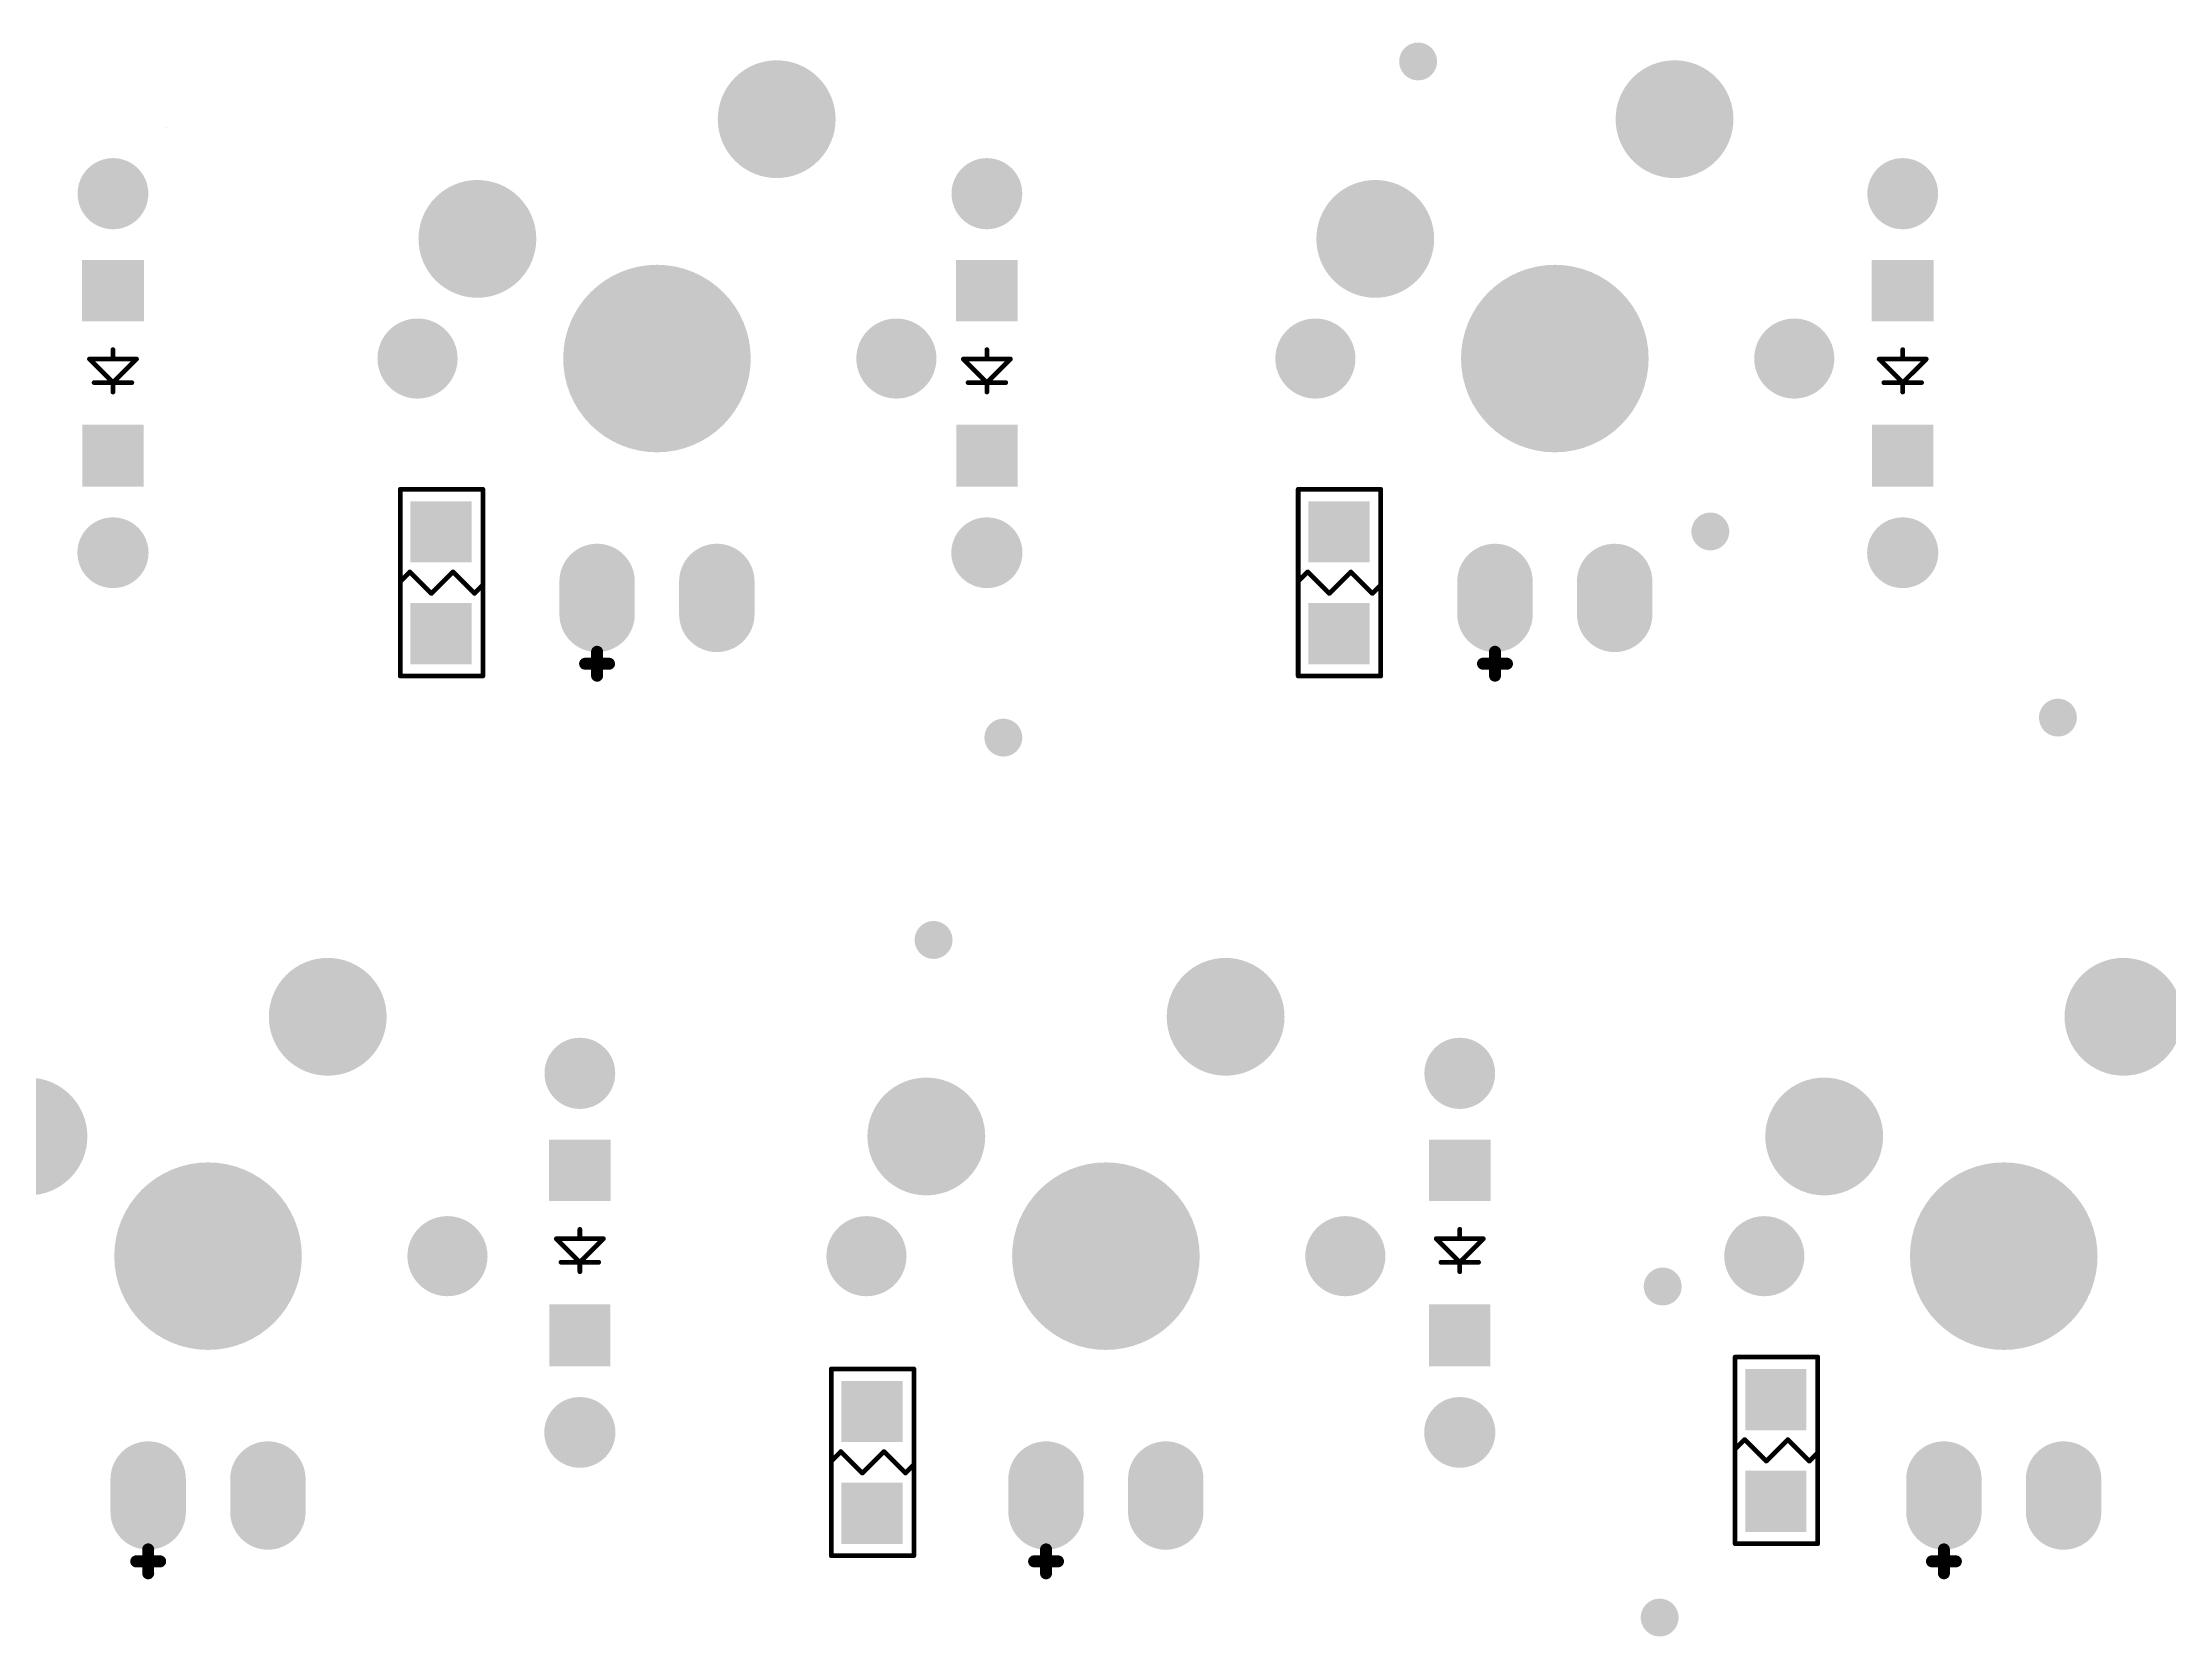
# Model space of a CAD drawing. Extents: x 407 to 769, y 688 to 804.
# Drawn here: x 556.11 to 601.24, y 747.56 to 781.39 of the extents above; entities that cross this region are included whole.
import ezdxf

# ---------------------------------------------------------------- set-up
doc = ezdxf.new("R2010")
doc.units = 0
doc.layers.get('0').update_dxf_attribs({"linetype": 'CONTINUOUS'})
for name, color, linetype in [('BOTTOMOVERLAY', 54, 'CONTINUOUS'), ('BOTTOMPASTE', 16, 'CONTINUOUS'), ('BOTTOMSOLDER', 6, 'CONTINUOUS'), ('MULTILAYER', 9, 'CONTINUOUS'), ('TOPSOLDER', 216, 'CONTINUOUS')]:
    doc.layers.add(name, color=color, linetype=linetype)

# ---------------------------------------------------------------- blocks, each defined once
blk = doc.blocks.new('IN4148G_B_75')
at = {"layer": 'BOTTOMOVERLAY', "const_width": 0.1}
for points in [[(0, 0.2), (-0.5, -0.3)], [(0.4, 0.2), (-0.4, 0.2)], [(0, 0.4), (0, 0.2)], [(0.5, -0.3), (0, 0.2)], [(0.5, -0.3), (-0.5, -0.3)], [(0, -0.3), (0, -0.5)]]:
    blk.add_lwpolyline(points, dxfattribs=at)
at = {"layer": 'BOTTOMOVERLAY', "const_width": 0.05}
for points in [[(-0.425, 0.2, 1), (-0.375, 0.2, 1)], [(-0.025, 0.4, 1), (0.025, 0.4, 1)], [(-0.025, 0.2, 1), (0.025, 0.2, 1)], [(-0.025, 0.2, 1), (0.025, 0.2, 1)], [(-0.025, 0.2, 1), (0.025, 0.2, 1)], [(0.375, 0.2, 1), (0.425, 0.2, 1)], [(-0.525, -0.3, 1), (-0.475, -0.3, 1)], [(-0.525, -0.3, 1), (-0.475, -0.3, 1)], [(-0.025, -0.3, 1), (0.025, -0.3, 1)], [(-0.025, -0.5, 1), (0.025, -0.5, 1)], [(0.475, -0.3, 1), (0.525, -0.3, 1)], [(0.475, -0.3, 1), (0.525, -0.3, 1)]]:
    blk.add_lwpolyline(points, format="xyb", close=True, dxfattribs=at)
at = {"layer": 'BOTTOMPASTE'}
for points in [[(-0.65, 1.095), (0.65, 1.095), (-0.65, 2.405), (0.65, 2.405)], [(-0.655, -2.4), (0.655, -2.4), (-0.655, -1.1), (0.655, -1.1)]]:
    blk.add_solid(points, dxfattribs=at)
at = {"layer": 'BOTTOMSOLDER', "const_width": 1.5}
for points in [[(0.005, 3.81), (-0.005, 3.81)], [(0, -3.805), (0, -3.815)]]:
    blk.add_lwpolyline(points, dxfattribs=at)
at = {"layer": 'BOTTOMSOLDER', "const_width": 0.75}
for points in [[(-0.38, 3.81, 1), (0.37, 3.81, 1)], [(-0.37, 3.81, 1), (0.38, 3.81, 1)], [(-0.375, -3.805, 1), (0.375, -3.805, 1)], [(-0.375, -3.815, 1), (0.375, -3.815, 1)]]:
    blk.add_lwpolyline(points, format="xyb", close=True, dxfattribs=at)
at = {"layer": 'BOTTOMSOLDER'}
for points in [[(-0.65, 1.095), (0.65, 1.095), (-0.65, 2.405), (0.65, 2.405)], [(-0.655, -2.4), (0.655, -2.4), (-0.655, -1.1), (0.655, -1.1)]]:
    blk.add_solid(points, dxfattribs=at)
at = {"layer": 'MULTILAYER', "const_width": 1.5}
for points in [[(0.005, 3.81), (-0.005, 3.81)], [(0, -3.805), (0, -3.815)]]:
    blk.add_lwpolyline(points, dxfattribs=at)
at = {"layer": 'MULTILAYER', "const_width": 0.75}
for points in [[(-0.38, 3.81, 1), (0.37, 3.81, 1)], [(-0.37, 3.81, 1), (0.38, 3.81, 1)], [(-0.375, -3.805, 1), (0.375, -3.805, 1)], [(-0.375, -3.815, 1), (0.375, -3.815, 1)]]:
    blk.add_lwpolyline(points, format="xyb", close=True, dxfattribs=at)
blk = doc.blocks.new('IN4148G_B_76')
at = {"layer": 'BOTTOMOVERLAY', "const_width": 0.1}
for points in [[(0, 0.2), (-0.5, -0.3)], [(0.4, 0.2), (-0.4, 0.2)], [(0, 0.4), (0, 0.2)], [(0.5, -0.3), (0, 0.2)], [(0.5, -0.3), (-0.5, -0.3)], [(0, -0.3), (0, -0.5)]]:
    blk.add_lwpolyline(points, dxfattribs=at)
at = {"layer": 'BOTTOMOVERLAY', "const_width": 0.05}
for points in [[(-0.425, 0.2, 1), (-0.375, 0.2, 1)], [(-0.025, 0.4, 1), (0.025, 0.4, 1)], [(-0.025, 0.2, 1), (0.025, 0.2, 1)], [(-0.025, 0.2, 1), (0.025, 0.2, 1)], [(-0.025, 0.2, 1), (0.025, 0.2, 1)], [(0.375, 0.2, 1), (0.425, 0.2, 1)], [(-0.525, -0.3, 1), (-0.475, -0.3, 1)], [(-0.525, -0.3, 1), (-0.475, -0.3, 1)], [(-0.025, -0.3, 1), (0.025, -0.3, 1)], [(-0.025, -0.5, 1), (0.025, -0.5, 1)], [(0.475, -0.3, 1), (0.525, -0.3, 1)], [(0.475, -0.3, 1), (0.525, -0.3, 1)]]:
    blk.add_lwpolyline(points, format="xyb", close=True, dxfattribs=at)
at = {"layer": 'BOTTOMPASTE'}
for points in [[(-0.65, 1.095), (0.65, 1.095), (-0.65, 2.405), (0.65, 2.405)], [(-0.655, -2.4), (0.655, -2.4), (-0.655, -1.1), (0.655, -1.1)]]:
    blk.add_solid(points, dxfattribs=at)
at = {"layer": 'BOTTOMSOLDER', "const_width": 1.5}
for points in [[(0.005, 3.81), (-0.005, 3.81)], [(0, -3.805), (0, -3.815)]]:
    blk.add_lwpolyline(points, dxfattribs=at)
at = {"layer": 'BOTTOMSOLDER', "const_width": 0.75}
for points in [[(-0.38, 3.81, 1), (0.37, 3.81, 1)], [(-0.37, 3.81, 1), (0.38, 3.81, 1)], [(-0.375, -3.805, 1), (0.375, -3.805, 1)], [(-0.375, -3.815, 1), (0.375, -3.815, 1)]]:
    blk.add_lwpolyline(points, format="xyb", close=True, dxfattribs=at)
at = {"layer": 'BOTTOMSOLDER'}
for points in [[(-0.65, 1.095), (0.65, 1.095), (-0.65, 2.405), (0.65, 2.405)], [(-0.655, -2.4), (0.655, -2.4), (-0.655, -1.1), (0.655, -1.1)]]:
    blk.add_solid(points, dxfattribs=at)
at = {"layer": 'MULTILAYER', "const_width": 1.5}
for points in [[(0.005, 3.81), (-0.005, 3.81)], [(0, -3.805), (0, -3.815)]]:
    blk.add_lwpolyline(points, dxfattribs=at)
at = {"layer": 'MULTILAYER', "const_width": 0.75}
for points in [[(-0.38, 3.81, 1), (0.37, 3.81, 1)], [(-0.37, 3.81, 1), (0.38, 3.81, 1)], [(-0.375, -3.805, 1), (0.375, -3.805, 1)], [(-0.375, -3.815, 1), (0.375, -3.815, 1)]]:
    blk.add_lwpolyline(points, format="xyb", close=True, dxfattribs=at)
blk = doc.blocks.new('IN4148G_B_94')
at = {"layer": 'BOTTOMOVERLAY', "const_width": 0.1}
for points in [[(0, 0.2), (-0.5, -0.3)], [(0.4, 0.2), (-0.4, 0.2)], [(0, 0.4), (0, 0.2)], [(0.5, -0.3), (0, 0.2)], [(0.5, -0.3), (-0.5, -0.3)], [(0, -0.3), (0, -0.5)]]:
    blk.add_lwpolyline(points, dxfattribs=at)
at = {"layer": 'BOTTOMOVERLAY', "const_width": 0.05}
for points in [[(-0.425, 0.2, 1), (-0.375, 0.2, 1)], [(-0.025, 0.4, 1), (0.025, 0.4, 1)], [(-0.025, 0.2, 1), (0.025, 0.2, 1)], [(-0.025, 0.2, 1), (0.025, 0.2, 1)], [(-0.025, 0.2, 1), (0.025, 0.2, 1)], [(0.375, 0.2, 1), (0.425, 0.2, 1)], [(-0.525, -0.3, 1), (-0.475, -0.3, 1)], [(-0.525, -0.3, 1), (-0.475, -0.3, 1)], [(-0.025, -0.3, 1), (0.025, -0.3, 1)], [(-0.025, -0.5, 1), (0.025, -0.5, 1)], [(0.475, -0.3, 1), (0.525, -0.3, 1)], [(0.475, -0.3, 1), (0.525, -0.3, 1)]]:
    blk.add_lwpolyline(points, format="xyb", close=True, dxfattribs=at)
at = {"layer": 'BOTTOMPASTE'}
for points in [[(-0.65, 1.095), (0.65, 1.095), (-0.65, 2.405), (0.65, 2.405)], [(-0.655, -2.4), (0.655, -2.4), (-0.655, -1.1), (0.655, -1.1)]]:
    blk.add_solid(points, dxfattribs=at)
at = {"layer": 'BOTTOMSOLDER', "const_width": 1.5}
for points in [[(0.005, 3.81), (-0.005, 3.81)], [(0, -3.805), (0, -3.815)]]:
    blk.add_lwpolyline(points, dxfattribs=at)
at = {"layer": 'BOTTOMSOLDER', "const_width": 0.75}
for points in [[(-0.38, 3.81, 1), (0.37, 3.81, 1)], [(-0.37, 3.81, 1), (0.38, 3.81, 1)], [(-0.375, -3.805, 1), (0.375, -3.805, 1)], [(-0.375, -3.815, 1), (0.375, -3.815, 1)]]:
    blk.add_lwpolyline(points, format="xyb", close=True, dxfattribs=at)
at = {"layer": 'BOTTOMSOLDER'}
for points in [[(-0.65, 1.095), (0.65, 1.095), (-0.65, 2.405), (0.65, 2.405)], [(-0.655, -2.4), (0.655, -2.4), (-0.655, -1.1), (0.655, -1.1)]]:
    blk.add_solid(points, dxfattribs=at)
at = {"layer": 'MULTILAYER', "const_width": 1.5}
for points in [[(0.005, 3.81), (-0.005, 3.81)], [(0, -3.805), (0, -3.815)]]:
    blk.add_lwpolyline(points, dxfattribs=at)
at = {"layer": 'MULTILAYER', "const_width": 0.75}
for points in [[(-0.38, 3.81, 1), (0.37, 3.81, 1)], [(-0.37, 3.81, 1), (0.38, 3.81, 1)], [(-0.375, -3.805, 1), (0.375, -3.805, 1)], [(-0.375, -3.815, 1), (0.375, -3.815, 1)]]:
    blk.add_lwpolyline(points, format="xyb", close=True, dxfattribs=at)
blk = doc.blocks.new('IN4148G_B_95')
at = {"layer": 'BOTTOMOVERLAY', "const_width": 0.1}
for points in [[(0, 0.2), (-0.5, -0.3)], [(0.4, 0.2), (-0.4, 0.2)], [(0, 0.4), (0, 0.2)], [(0.5, -0.3), (0, 0.2)], [(0.5, -0.3), (-0.5, -0.3)], [(0, -0.3), (0, -0.5)]]:
    blk.add_lwpolyline(points, dxfattribs=at)
at = {"layer": 'BOTTOMOVERLAY', "const_width": 0.05}
for points in [[(-0.425, 0.2, 1), (-0.375, 0.2, 1)], [(-0.025, 0.4, 1), (0.025, 0.4, 1)], [(-0.025, 0.2, 1), (0.025, 0.2, 1)], [(-0.025, 0.2, 1), (0.025, 0.2, 1)], [(-0.025, 0.2, 1), (0.025, 0.2, 1)], [(0.375, 0.2, 1), (0.425, 0.2, 1)], [(-0.525, -0.3, 1), (-0.475, -0.3, 1)], [(-0.525, -0.3, 1), (-0.475, -0.3, 1)], [(-0.025, -0.3, 1), (0.025, -0.3, 1)], [(-0.025, -0.5, 1), (0.025, -0.5, 1)], [(0.475, -0.3, 1), (0.525, -0.3, 1)], [(0.475, -0.3, 1), (0.525, -0.3, 1)]]:
    blk.add_lwpolyline(points, format="xyb", close=True, dxfattribs=at)
at = {"layer": 'BOTTOMPASTE'}
for points in [[(-0.65, 1.095), (0.65, 1.095), (-0.65, 2.405), (0.65, 2.405)], [(-0.655, -2.4), (0.655, -2.4), (-0.655, -1.1), (0.655, -1.1)]]:
    blk.add_solid(points, dxfattribs=at)
at = {"layer": 'BOTTOMSOLDER', "const_width": 1.5}
for points in [[(0.005, 3.81), (-0.005, 3.81)], [(0, -3.805), (0, -3.815)]]:
    blk.add_lwpolyline(points, dxfattribs=at)
at = {"layer": 'BOTTOMSOLDER', "const_width": 0.75}
for points in [[(-0.38, 3.81, 1), (0.37, 3.81, 1)], [(-0.37, 3.81, 1), (0.38, 3.81, 1)], [(-0.375, -3.805, 1), (0.375, -3.805, 1)], [(-0.375, -3.815, 1), (0.375, -3.815, 1)]]:
    blk.add_lwpolyline(points, format="xyb", close=True, dxfattribs=at)
at = {"layer": 'BOTTOMSOLDER'}
for points in [[(-0.65, 1.095), (0.65, 1.095), (-0.65, 2.405), (0.65, 2.405)], [(-0.655, -2.4), (0.655, -2.4), (-0.655, -1.1), (0.655, -1.1)]]:
    blk.add_solid(points, dxfattribs=at)
at = {"layer": 'MULTILAYER', "const_width": 1.5}
for points in [[(0.005, 3.81), (-0.005, 3.81)], [(0, -3.805), (0, -3.815)]]:
    blk.add_lwpolyline(points, dxfattribs=at)
at = {"layer": 'MULTILAYER', "const_width": 0.75}
for points in [[(-0.38, 3.81, 1), (0.37, 3.81, 1)], [(-0.37, 3.81, 1), (0.38, 3.81, 1)], [(-0.375, -3.805, 1), (0.375, -3.805, 1)], [(-0.375, -3.815, 1), (0.375, -3.815, 1)]]:
    blk.add_lwpolyline(points, format="xyb", close=True, dxfattribs=at)
blk = doc.blocks.new('IN4148G_B_96')
at = {"layer": 'BOTTOMOVERLAY', "const_width": 0.1}
for points in [[(0, 0.2), (-0.5, -0.3)], [(0.4, 0.2), (-0.4, 0.2)], [(0, 0.4), (0, 0.2)], [(0.5, -0.3), (0, 0.2)], [(0.5, -0.3), (-0.5, -0.3)], [(0, -0.3), (0, -0.5)]]:
    blk.add_lwpolyline(points, dxfattribs=at)
at = {"layer": 'BOTTOMOVERLAY', "const_width": 0.05}
for points in [[(-0.425, 0.2, 1), (-0.375, 0.2, 1)], [(-0.025, 0.4, 1), (0.025, 0.4, 1)], [(-0.025, 0.2, 1), (0.025, 0.2, 1)], [(-0.025, 0.2, 1), (0.025, 0.2, 1)], [(-0.025, 0.2, 1), (0.025, 0.2, 1)], [(0.375, 0.2, 1), (0.425, 0.2, 1)], [(-0.525, -0.3, 1), (-0.475, -0.3, 1)], [(-0.525, -0.3, 1), (-0.475, -0.3, 1)], [(-0.025, -0.3, 1), (0.025, -0.3, 1)], [(-0.025, -0.5, 1), (0.025, -0.5, 1)], [(0.475, -0.3, 1), (0.525, -0.3, 1)], [(0.475, -0.3, 1), (0.525, -0.3, 1)]]:
    blk.add_lwpolyline(points, format="xyb", close=True, dxfattribs=at)
at = {"layer": 'BOTTOMPASTE'}
for points in [[(-0.65, 1.095), (0.65, 1.095), (-0.65, 2.405), (0.65, 2.405)], [(-0.655, -2.4), (0.655, -2.4), (-0.655, -1.1), (0.655, -1.1)]]:
    blk.add_solid(points, dxfattribs=at)
at = {"layer": 'BOTTOMSOLDER', "const_width": 1.5}
for points in [[(0.005, 3.81), (-0.005, 3.81)], [(0, -3.805), (0, -3.815)]]:
    blk.add_lwpolyline(points, dxfattribs=at)
at = {"layer": 'BOTTOMSOLDER', "const_width": 0.75}
for points in [[(-0.38, 3.81, 1), (0.37, 3.81, 1)], [(-0.37, 3.81, 1), (0.38, 3.81, 1)], [(-0.375, -3.805, 1), (0.375, -3.805, 1)], [(-0.375, -3.815, 1), (0.375, -3.815, 1)]]:
    blk.add_lwpolyline(points, format="xyb", close=True, dxfattribs=at)
at = {"layer": 'BOTTOMSOLDER'}
for points in [[(-0.65, 1.095), (0.65, 1.095), (-0.65, 2.405), (0.65, 2.405)], [(-0.655, -2.4), (0.655, -2.4), (-0.655, -1.1), (0.655, -1.1)]]:
    blk.add_solid(points, dxfattribs=at)
at = {"layer": 'MULTILAYER', "const_width": 1.5}
for points in [[(0.005, 3.81), (-0.005, 3.81)], [(0, -3.805), (0, -3.815)]]:
    blk.add_lwpolyline(points, dxfattribs=at)
at = {"layer": 'MULTILAYER', "const_width": 0.75}
for points in [[(-0.38, 3.81, 1), (0.37, 3.81, 1)], [(-0.37, 3.81, 1), (0.38, 3.81, 1)], [(-0.375, -3.805, 1), (0.375, -3.805, 1)], [(-0.375, -3.815, 1), (0.375, -3.815, 1)]]:
    blk.add_lwpolyline(points, format="xyb", close=True, dxfattribs=at)
blk = doc.blocks.new('MX1UP__B_136')
at = {"layer": 'BOTTOMOVERLAY', "const_width": 0.254}
for points in [[(-1.27, -6.731), (-1.27, -6.223)], [(-1.524, -6.477), (-1.016, -6.477)]]:
    blk.add_lwpolyline(points, dxfattribs=at)
at = {"layer": 'BOTTOMOVERLAY', "const_width": 0.127}
for points in [[(-1.333, -6.223, 1), (-1.206, -6.223, 1)], [(-1.587, -6.477, 1), (-1.46, -6.477, 1)], [(-1.333, -6.731, 1), (-1.206, -6.731, 1)], [(-1.079, -6.477, 1), (-0.952, -6.477, 1)]]:
    blk.add_lwpolyline(points, format="xyb", close=True, dxfattribs=at)
at = {"layer": 'BOTTOMSOLDER'}
for points, const_width in [([(1.915, 5.08, 1), (3.165, 5.08, 1)], 1.25), ([(-4.435, 2.54, 1), (-3.185, 2.54, 1)], 1.25), ([(-0.995, 0, 1), (0.995, 0, 1)], 1.99), ([(-5.505, 0, 1), (-4.655, 0, 1)], 0.85), ([(4.655, 0, 1), (5.505, 0, 1)], 0.85), ([(-1.67, -4.73, 1), (-0.87, -4.73, 1)], 0.8), ([(0.87, -4.73, 1), (1.67, -4.73, 1)], 0.8), ([(-1.67, -5.43, 1), (-0.87, -5.43, 1)], 0.8), ([(0.87, -5.43, 1), (1.67, -5.43, 1)], 0.8)]:
    blk.add_lwpolyline(points, format="xyb", close=True, dxfattribs=dict(at, const_width=const_width))
at = {"layer": 'BOTTOMSOLDER', "const_width": 1.6}
for points in [[(-1.27, -5.43), (-1.27, -4.73)], [(1.27, -5.43), (1.27, -4.73)]]:
    blk.add_lwpolyline(points, dxfattribs=at)
at = {"layer": 'MULTILAYER'}
for points, const_width in [([(1.915, 5.08, 1), (3.165, 5.08, 1)], 1.25), ([(-4.435, 2.54, 1), (-3.185, 2.54, 1)], 1.25), ([(-0.995, 0, 1), (0.995, 0, 1)], 1.99), ([(-5.505, 0, 1), (-4.655, 0, 1)], 0.85), ([(4.655, 0, 1), (5.505, 0, 1)], 0.85), ([(-1.67, -4.73, 1), (-0.87, -4.73, 1)], 0.8), ([(0.87, -4.73, 1), (1.67, -4.73, 1)], 0.8), ([(-1.67, -5.43, 1), (-0.87, -5.43, 1)], 0.8), ([(0.87, -5.43, 1), (1.67, -5.43, 1)], 0.8)]:
    blk.add_lwpolyline(points, format="xyb", close=True, dxfattribs=dict(at, const_width=const_width))
at = {"layer": 'MULTILAYER', "const_width": 1.6}
for points in [[(-1.27, -5.43), (-1.27, -4.73)], [(1.27, -5.43), (1.27, -4.73)]]:
    blk.add_lwpolyline(points, dxfattribs=at)
at = {"layer": 'TOPSOLDER'}
for points, const_width in [([(1.915, 5.08, 1), (3.165, 5.08, 1)], 1.25), ([(-4.435, 2.54, 1), (-3.185, 2.54, 1)], 1.25), ([(-0.995, 0, 1), (0.995, 0, 1)], 1.99), ([(-5.505, 0, 1), (-4.655, 0, 1)], 0.85), ([(4.655, 0, 1), (5.505, 0, 1)], 0.85), ([(-1.67, -4.73, 1), (-0.87, -4.73, 1)], 0.8), ([(0.87, -4.73, 1), (1.67, -4.73, 1)], 0.8), ([(-1.67, -5.43, 1), (-0.87, -5.43, 1)], 0.8), ([(0.87, -5.43, 1), (1.67, -5.43, 1)], 0.8)]:
    blk.add_lwpolyline(points, format="xyb", close=True, dxfattribs=dict(at, const_width=const_width))
at = {"layer": 'TOPSOLDER', "const_width": 1.6}
for points in [[(-1.27, -5.43), (-1.27, -4.73)], [(1.27, -5.43), (1.27, -4.73)]]:
    blk.add_lwpolyline(points, dxfattribs=at)
blk = doc.blocks.new('R0805_B_162')
at = {"layer": 'BOTTOMOVERLAY', "const_width": 0.1}
for points in [[(-0.889, 1.981), (0.864, 1.981)], [(-0.889, -1.981), (-0.889, 1.981)], [(0.864, -1.981), (0.864, 1.981)], [(-0.889, 0.025), (-0.686, 0.229)], [(-0.686, 0.229), (-0.229, -0.229)], [(-0.229, -0.229), (0, 0)], [(0, 0), (0.229, 0.229)], [(0.229, 0.229), (0.686, -0.229)], [(0.686, -0.229), (0.864, -0.051)], [(-0.889, -1.981), (0.864, -1.981)]]:
    blk.add_lwpolyline(points, dxfattribs=at)
at = {"layer": 'BOTTOMOVERLAY', "const_width": 0.05}
for points in [[(-0.914, 1.981, 1), (-0.864, 1.981, 1)], [(-0.914, 1.981, 1), (-0.864, 1.981, 1)], [(0.839, 1.981, 1), (0.889, 1.981, 1)], [(0.839, 1.981, 1), (0.889, 1.981, 1)], [(-0.914, 0.025, 1), (-0.864, 0.025, 1)], [(-0.711, 0.229, 1), (-0.661, 0.229, 1)], [(-0.711, 0.229, 1), (-0.661, 0.229, 1)], [(-0.025, 0, 1), (0.025, 0, 1)], [(-0.025, 0, 1), (0.025, 0, 1)], [(0.204, 0.229, 1), (0.254, 0.229, 1)], [(0.204, 0.229, 1), (0.254, 0.229, 1)], [(-0.254, -0.229, 1), (-0.204, -0.229, 1)], [(-0.254, -0.229, 1), (-0.204, -0.229, 1)], [(0.661, -0.229, 1), (0.711, -0.229, 1)], [(0.661, -0.229, 1), (0.711, -0.229, 1)], [(0.839, -0.051, 1), (0.889, -0.051, 1)], [(-0.914, -1.981, 1), (-0.864, -1.981, 1)], [(-0.914, -1.981, 1), (-0.864, -1.981, 1)], [(0.839, -1.981, 1), (0.889, -1.981, 1)], [(0.839, -1.981, 1), (0.889, -1.981, 1)]]:
    blk.add_lwpolyline(points, format="xyb", close=True, dxfattribs=at)
at = {"layer": 'BOTTOMPASTE'}
for points in [[(0.625, 0.428), (0.625, 1.728), (-0.675, 0.428), (-0.675, 1.728)], [(0.625, -1.731), (0.625, -0.431), (-0.675, -1.731), (-0.675, -0.431)]]:
    blk.add_solid(points, dxfattribs=at)
at = {"layer": 'BOTTOMSOLDER'}
for points in [[(0.625, 0.428), (0.625, 1.728), (-0.675, 0.428), (-0.675, 1.728)], [(0.625, -1.731), (0.625, -0.431), (-0.675, -1.731), (-0.675, -0.431)]]:
    blk.add_solid(points, dxfattribs=at)
blk = doc.blocks.new('R0805_B_163')
at = {"layer": 'BOTTOMOVERLAY', "const_width": 0.1}
for points in [[(-0.889, 1.981), (0.864, 1.981)], [(-0.889, -1.981), (-0.889, 1.981)], [(0.864, -1.981), (0.864, 1.981)], [(-0.889, 0.025), (-0.686, 0.229)], [(-0.686, 0.229), (-0.229, -0.229)], [(-0.229, -0.229), (0, 0)], [(0, 0), (0.229, 0.229)], [(0.229, 0.229), (0.686, -0.229)], [(0.686, -0.229), (0.864, -0.051)], [(-0.889, -1.981), (0.864, -1.981)]]:
    blk.add_lwpolyline(points, dxfattribs=at)
at = {"layer": 'BOTTOMOVERLAY', "const_width": 0.05}
for points in [[(-0.914, 1.981, 1), (-0.864, 1.981, 1)], [(-0.914, 1.981, 1), (-0.864, 1.981, 1)], [(0.839, 1.981, 1), (0.889, 1.981, 1)], [(0.839, 1.981, 1), (0.889, 1.981, 1)], [(-0.914, 0.025, 1), (-0.864, 0.025, 1)], [(-0.711, 0.229, 1), (-0.661, 0.229, 1)], [(-0.711, 0.229, 1), (-0.661, 0.229, 1)], [(-0.025, 0, 1), (0.025, 0, 1)], [(-0.025, 0, 1), (0.025, 0, 1)], [(0.204, 0.229, 1), (0.254, 0.229, 1)], [(0.204, 0.229, 1), (0.254, 0.229, 1)], [(-0.254, -0.229, 1), (-0.204, -0.229, 1)], [(-0.254, -0.229, 1), (-0.204, -0.229, 1)], [(0.661, -0.229, 1), (0.711, -0.229, 1)], [(0.661, -0.229, 1), (0.711, -0.229, 1)], [(0.839, -0.051, 1), (0.889, -0.051, 1)], [(-0.914, -1.981, 1), (-0.864, -1.981, 1)], [(-0.914, -1.981, 1), (-0.864, -1.981, 1)], [(0.839, -1.981, 1), (0.889, -1.981, 1)], [(0.839, -1.981, 1), (0.889, -1.981, 1)]]:
    blk.add_lwpolyline(points, format="xyb", close=True, dxfattribs=at)
at = {"layer": 'BOTTOMPASTE'}
for points in [[(0.625, 0.428), (0.625, 1.728), (-0.675, 0.428), (-0.675, 1.728)], [(0.625, -1.731), (0.625, -0.431), (-0.675, -1.731), (-0.675, -0.431)]]:
    blk.add_solid(points, dxfattribs=at)
at = {"layer": 'BOTTOMSOLDER'}
for points in [[(0.625, 0.428), (0.625, 1.728), (-0.675, 0.428), (-0.675, 1.728)], [(0.625, -1.731), (0.625, -0.431), (-0.675, -1.731), (-0.675, -0.431)]]:
    blk.add_solid(points, dxfattribs=at)
blk = doc.blocks.new('R0805_B_171')
at = {"layer": 'BOTTOMOVERLAY', "const_width": 0.1}
for points in [[(-0.889, 1.981), (0.864, 1.981)], [(-0.889, -1.981), (-0.889, 1.981)], [(0.864, -1.981), (0.864, 1.981)], [(-0.889, 0.025), (-0.686, 0.229)], [(-0.686, 0.229), (-0.229, -0.229)], [(-0.229, -0.229), (0, 0)], [(0, 0), (0.229, 0.229)], [(0.229, 0.229), (0.686, -0.229)], [(0.686, -0.229), (0.864, -0.051)], [(-0.889, -1.981), (0.864, -1.981)]]:
    blk.add_lwpolyline(points, dxfattribs=at)
at = {"layer": 'BOTTOMOVERLAY', "const_width": 0.05}
for points in [[(-0.914, 1.981, 1), (-0.864, 1.981, 1)], [(-0.914, 1.981, 1), (-0.864, 1.981, 1)], [(0.839, 1.981, 1), (0.889, 1.981, 1)], [(0.839, 1.981, 1), (0.889, 1.981, 1)], [(-0.914, 0.025, 1), (-0.864, 0.025, 1)], [(-0.711, 0.229, 1), (-0.661, 0.229, 1)], [(-0.711, 0.229, 1), (-0.661, 0.229, 1)], [(-0.025, 0, 1), (0.025, 0, 1)], [(-0.025, 0, 1), (0.025, 0, 1)], [(0.204, 0.229, 1), (0.254, 0.229, 1)], [(0.204, 0.229, 1), (0.254, 0.229, 1)], [(-0.254, -0.229, 1), (-0.204, -0.229, 1)], [(-0.254, -0.229, 1), (-0.204, -0.229, 1)], [(0.661, -0.229, 1), (0.711, -0.229, 1)], [(0.661, -0.229, 1), (0.711, -0.229, 1)], [(0.839, -0.051, 1), (0.889, -0.051, 1)], [(-0.914, -1.981, 1), (-0.864, -1.981, 1)], [(-0.914, -1.981, 1), (-0.864, -1.981, 1)], [(0.839, -1.981, 1), (0.889, -1.981, 1)], [(0.839, -1.981, 1), (0.889, -1.981, 1)]]:
    blk.add_lwpolyline(points, format="xyb", close=True, dxfattribs=at)
at = {"layer": 'BOTTOMPASTE'}
for points in [[(0.625, 0.428), (0.625, 1.728), (-0.675, 0.428), (-0.675, 1.728)], [(0.625, -1.731), (0.625, -0.431), (-0.675, -1.731), (-0.675, -0.431)]]:
    blk.add_solid(points, dxfattribs=at)
at = {"layer": 'BOTTOMSOLDER'}
for points in [[(0.625, 0.428), (0.625, 1.728), (-0.675, 0.428), (-0.675, 1.728)], [(0.625, -1.731), (0.625, -0.431), (-0.675, -1.731), (-0.675, -0.431)]]:
    blk.add_solid(points, dxfattribs=at)
blk = doc.blocks.new('R0805_B_172')
at = {"layer": 'BOTTOMOVERLAY', "const_width": 0.1}
for points in [[(-0.889, 1.981), (0.864, 1.981)], [(-0.889, -1.981), (-0.889, 1.981)], [(0.864, -1.981), (0.864, 1.981)], [(-0.889, 0.025), (-0.686, 0.229)], [(-0.686, 0.229), (-0.229, -0.229)], [(-0.229, -0.229), (0, 0)], [(0, 0), (0.229, 0.229)], [(0.229, 0.229), (0.686, -0.229)], [(0.686, -0.229), (0.864, -0.051)], [(-0.889, -1.981), (0.864, -1.981)]]:
    blk.add_lwpolyline(points, dxfattribs=at)
at = {"layer": 'BOTTOMOVERLAY', "const_width": 0.05}
for points in [[(-0.914, 1.981, 1), (-0.864, 1.981, 1)], [(-0.914, 1.981, 1), (-0.864, 1.981, 1)], [(0.839, 1.981, 1), (0.889, 1.981, 1)], [(0.839, 1.981, 1), (0.889, 1.981, 1)], [(-0.914, 0.025, 1), (-0.864, 0.025, 1)], [(-0.711, 0.229, 1), (-0.661, 0.229, 1)], [(-0.711, 0.229, 1), (-0.661, 0.229, 1)], [(-0.025, 0, 1), (0.025, 0, 1)], [(-0.025, 0, 1), (0.025, 0, 1)], [(0.204, 0.229, 1), (0.254, 0.229, 1)], [(0.204, 0.229, 1), (0.254, 0.229, 1)], [(-0.254, -0.229, 1), (-0.204, -0.229, 1)], [(-0.254, -0.229, 1), (-0.204, -0.229, 1)], [(0.661, -0.229, 1), (0.711, -0.229, 1)], [(0.661, -0.229, 1), (0.711, -0.229, 1)], [(0.839, -0.051, 1), (0.889, -0.051, 1)], [(-0.914, -1.981, 1), (-0.864, -1.981, 1)], [(-0.914, -1.981, 1), (-0.864, -1.981, 1)], [(0.839, -1.981, 1), (0.889, -1.981, 1)], [(0.839, -1.981, 1), (0.889, -1.981, 1)]]:
    blk.add_lwpolyline(points, format="xyb", close=True, dxfattribs=at)
at = {"layer": 'BOTTOMPASTE'}
for points in [[(0.625, 0.428), (0.625, 1.728), (-0.675, 0.428), (-0.675, 1.728)], [(0.625, -1.731), (0.625, -0.431), (-0.675, -1.731), (-0.675, -0.431)]]:
    blk.add_solid(points, dxfattribs=at)
at = {"layer": 'BOTTOMSOLDER'}
for points in [[(0.625, 0.428), (0.625, 1.728), (-0.675, 0.428), (-0.675, 1.728)], [(0.625, -1.731), (0.625, -0.431), (-0.675, -1.731), (-0.675, -0.431)]]:
    blk.add_solid(points, dxfattribs=at)
blk = doc.blocks.new('MX1UP__B_290')
at = {"layer": 'BOTTOMOVERLAY', "const_width": 0.254}
for points in [[(-1.27, -6.731), (-1.27, -6.223)], [(-1.524, -6.477), (-1.016, -6.477)]]:
    blk.add_lwpolyline(points, dxfattribs=at)
at = {"layer": 'BOTTOMOVERLAY', "const_width": 0.127}
for points in [[(-1.333, -6.223, 1), (-1.206, -6.223, 1)], [(-1.587, -6.477, 1), (-1.46, -6.477, 1)], [(-1.333, -6.731, 1), (-1.206, -6.731, 1)], [(-1.079, -6.477, 1), (-0.952, -6.477, 1)]]:
    blk.add_lwpolyline(points, format="xyb", close=True, dxfattribs=at)
at = {"layer": 'BOTTOMSOLDER'}
for points, const_width in [([(1.915, 5.08, 1), (3.165, 5.08, 1)], 1.25), ([(-4.435, 2.54, 1), (-3.185, 2.54, 1)], 1.25), ([(-0.995, 0, 1), (0.995, 0, 1)], 1.99), ([(-5.505, 0, 1), (-4.655, 0, 1)], 0.85), ([(4.655, 0, 1), (5.505, 0, 1)], 0.85), ([(-1.67, -4.73, 1), (-0.87, -4.73, 1)], 0.8), ([(0.87, -4.73, 1), (1.67, -4.73, 1)], 0.8), ([(-1.67, -5.43, 1), (-0.87, -5.43, 1)], 0.8), ([(0.87, -5.43, 1), (1.67, -5.43, 1)], 0.8)]:
    blk.add_lwpolyline(points, format="xyb", close=True, dxfattribs=dict(at, const_width=const_width))
at = {"layer": 'BOTTOMSOLDER', "const_width": 1.6}
for points in [[(-1.27, -5.43), (-1.27, -4.73)], [(1.27, -5.43), (1.27, -4.73)]]:
    blk.add_lwpolyline(points, dxfattribs=at)
at = {"layer": 'MULTILAYER'}
for points, const_width in [([(1.915, 5.08, 1), (3.165, 5.08, 1)], 1.25), ([(-4.435, 2.54, 1), (-3.185, 2.54, 1)], 1.25), ([(-0.995, 0, 1), (0.995, 0, 1)], 1.99), ([(-5.505, 0, 1), (-4.655, 0, 1)], 0.85), ([(4.655, 0, 1), (5.505, 0, 1)], 0.85), ([(-1.67, -4.73, 1), (-0.87, -4.73, 1)], 0.8), ([(0.87, -4.73, 1), (1.67, -4.73, 1)], 0.8), ([(-1.67, -5.43, 1), (-0.87, -5.43, 1)], 0.8), ([(0.87, -5.43, 1), (1.67, -5.43, 1)], 0.8)]:
    blk.add_lwpolyline(points, format="xyb", close=True, dxfattribs=dict(at, const_width=const_width))
at = {"layer": 'MULTILAYER', "const_width": 1.6}
for points in [[(-1.27, -5.43), (-1.27, -4.73)], [(1.27, -5.43), (1.27, -4.73)]]:
    blk.add_lwpolyline(points, dxfattribs=at)
at = {"layer": 'TOPSOLDER'}
for points, const_width in [([(1.915, 5.08, 1), (3.165, 5.08, 1)], 1.25), ([(-4.435, 2.54, 1), (-3.185, 2.54, 1)], 1.25), ([(-0.995, 0, 1), (0.995, 0, 1)], 1.99), ([(-5.505, 0, 1), (-4.655, 0, 1)], 0.85), ([(4.655, 0, 1), (5.505, 0, 1)], 0.85), ([(-1.67, -4.73, 1), (-0.87, -4.73, 1)], 0.8), ([(0.87, -4.73, 1), (1.67, -4.73, 1)], 0.8), ([(-1.67, -5.43, 1), (-0.87, -5.43, 1)], 0.8), ([(0.87, -5.43, 1), (1.67, -5.43, 1)], 0.8)]:
    blk.add_lwpolyline(points, format="xyb", close=True, dxfattribs=dict(at, const_width=const_width))
at = {"layer": 'TOPSOLDER', "const_width": 1.6}
for points in [[(-1.27, -5.43), (-1.27, -4.73)], [(1.27, -5.43), (1.27, -4.73)]]:
    blk.add_lwpolyline(points, dxfattribs=at)
blk = doc.blocks.new('MX1UP__B_308')
at = {"layer": 'BOTTOMOVERLAY', "const_width": 0.254}
for points in [[(-1.27, -6.731), (-1.27, -6.223)], [(-1.524, -6.477), (-1.016, -6.477)]]:
    blk.add_lwpolyline(points, dxfattribs=at)
at = {"layer": 'BOTTOMOVERLAY', "const_width": 0.127}
for points in [[(-1.333, -6.223, 1), (-1.206, -6.223, 1)], [(-1.587, -6.477, 1), (-1.46, -6.477, 1)], [(-1.333, -6.731, 1), (-1.206, -6.731, 1)], [(-1.079, -6.477, 1), (-0.952, -6.477, 1)]]:
    blk.add_lwpolyline(points, format="xyb", close=True, dxfattribs=at)
at = {"layer": 'BOTTOMSOLDER'}
for points, const_width in [([(1.915, 5.08, 1), (3.165, 5.08, 1)], 1.25), ([(-4.435, 2.54, 1), (-3.185, 2.54, 1)], 1.25), ([(-0.995, 0, 1), (0.995, 0, 1)], 1.99), ([(-5.505, 0, 1), (-4.655, 0, 1)], 0.85), ([(4.655, 0, 1), (5.505, 0, 1)], 0.85), ([(-1.67, -4.73, 1), (-0.87, -4.73, 1)], 0.8), ([(0.87, -4.73, 1), (1.67, -4.73, 1)], 0.8), ([(-1.67, -5.43, 1), (-0.87, -5.43, 1)], 0.8), ([(0.87, -5.43, 1), (1.67, -5.43, 1)], 0.8)]:
    blk.add_lwpolyline(points, format="xyb", close=True, dxfattribs=dict(at, const_width=const_width))
at = {"layer": 'BOTTOMSOLDER', "const_width": 1.6}
for points in [[(-1.27, -5.43), (-1.27, -4.73)], [(1.27, -5.43), (1.27, -4.73)]]:
    blk.add_lwpolyline(points, dxfattribs=at)
at = {"layer": 'MULTILAYER'}
for points, const_width in [([(1.915, 5.08, 1), (3.165, 5.08, 1)], 1.25), ([(-4.435, 2.54, 1), (-3.185, 2.54, 1)], 1.25), ([(-0.995, 0, 1), (0.995, 0, 1)], 1.99), ([(-5.505, 0, 1), (-4.655, 0, 1)], 0.85), ([(4.655, 0, 1), (5.505, 0, 1)], 0.85), ([(-1.67, -4.73, 1), (-0.87, -4.73, 1)], 0.8), ([(0.87, -4.73, 1), (1.67, -4.73, 1)], 0.8), ([(-1.67, -5.43, 1), (-0.87, -5.43, 1)], 0.8), ([(0.87, -5.43, 1), (1.67, -5.43, 1)], 0.8)]:
    blk.add_lwpolyline(points, format="xyb", close=True, dxfattribs=dict(at, const_width=const_width))
at = {"layer": 'MULTILAYER', "const_width": 1.6}
for points in [[(-1.27, -5.43), (-1.27, -4.73)], [(1.27, -5.43), (1.27, -4.73)]]:
    blk.add_lwpolyline(points, dxfattribs=at)
at = {"layer": 'TOPSOLDER'}
for points, const_width in [([(1.915, 5.08, 1), (3.165, 5.08, 1)], 1.25), ([(-4.435, 2.54, 1), (-3.185, 2.54, 1)], 1.25), ([(-0.995, 0, 1), (0.995, 0, 1)], 1.99), ([(-5.505, 0, 1), (-4.655, 0, 1)], 0.85), ([(4.655, 0, 1), (5.505, 0, 1)], 0.85), ([(-1.67, -4.73, 1), (-0.87, -4.73, 1)], 0.8), ([(0.87, -4.73, 1), (1.67, -4.73, 1)], 0.8), ([(-1.67, -5.43, 1), (-0.87, -5.43, 1)], 0.8), ([(0.87, -5.43, 1), (1.67, -5.43, 1)], 0.8)]:
    blk.add_lwpolyline(points, format="xyb", close=True, dxfattribs=dict(at, const_width=const_width))
at = {"layer": 'TOPSOLDER', "const_width": 1.6}
for points in [[(-1.27, -5.43), (-1.27, -4.73)], [(1.27, -5.43), (1.27, -4.73)]]:
    blk.add_lwpolyline(points, dxfattribs=at)
blk = doc.blocks.new('MX1UP__B_352')
at = {"layer": 'BOTTOMOVERLAY', "const_width": 0.254}
for points in [[(-1.27, -6.731), (-1.27, -6.223)], [(-1.524, -6.477), (-1.016, -6.477)]]:
    blk.add_lwpolyline(points, dxfattribs=at)
at = {"layer": 'BOTTOMOVERLAY', "const_width": 0.127}
for points in [[(-1.333, -6.223, 1), (-1.206, -6.223, 1)], [(-1.587, -6.477, 1), (-1.46, -6.477, 1)], [(-1.333, -6.731, 1), (-1.206, -6.731, 1)], [(-1.079, -6.477, 1), (-0.952, -6.477, 1)]]:
    blk.add_lwpolyline(points, format="xyb", close=True, dxfattribs=at)
at = {"layer": 'BOTTOMSOLDER'}
for points, const_width in [([(1.915, 5.08, 1), (3.165, 5.08, 1)], 1.25), ([(-4.435, 2.54, 1), (-3.185, 2.54, 1)], 1.25), ([(-0.995, 0, 1), (0.995, 0, 1)], 1.99), ([(-5.505, 0, 1), (-4.655, 0, 1)], 0.85), ([(4.655, 0, 1), (5.505, 0, 1)], 0.85), ([(-1.67, -4.73, 1), (-0.87, -4.73, 1)], 0.8), ([(0.87, -4.73, 1), (1.67, -4.73, 1)], 0.8), ([(-1.67, -5.43, 1), (-0.87, -5.43, 1)], 0.8), ([(0.87, -5.43, 1), (1.67, -5.43, 1)], 0.8)]:
    blk.add_lwpolyline(points, format="xyb", close=True, dxfattribs=dict(at, const_width=const_width))
at = {"layer": 'BOTTOMSOLDER', "const_width": 1.6}
for points in [[(-1.27, -5.43), (-1.27, -4.73)], [(1.27, -5.43), (1.27, -4.73)]]:
    blk.add_lwpolyline(points, dxfattribs=at)
at = {"layer": 'MULTILAYER'}
for points, const_width in [([(1.915, 5.08, 1), (3.165, 5.08, 1)], 1.25), ([(-4.435, 2.54, 1), (-3.185, 2.54, 1)], 1.25), ([(-0.995, 0, 1), (0.995, 0, 1)], 1.99), ([(-5.505, 0, 1), (-4.655, 0, 1)], 0.85), ([(4.655, 0, 1), (5.505, 0, 1)], 0.85), ([(-1.67, -4.73, 1), (-0.87, -4.73, 1)], 0.8), ([(0.87, -4.73, 1), (1.67, -4.73, 1)], 0.8), ([(-1.67, -5.43, 1), (-0.87, -5.43, 1)], 0.8), ([(0.87, -5.43, 1), (1.67, -5.43, 1)], 0.8)]:
    blk.add_lwpolyline(points, format="xyb", close=True, dxfattribs=dict(at, const_width=const_width))
at = {"layer": 'MULTILAYER', "const_width": 1.6}
for points in [[(-1.27, -5.43), (-1.27, -4.73)], [(1.27, -5.43), (1.27, -4.73)]]:
    blk.add_lwpolyline(points, dxfattribs=at)
at = {"layer": 'TOPSOLDER'}
for points, const_width in [([(1.915, 5.08, 1), (3.165, 5.08, 1)], 1.25), ([(-4.435, 2.54, 1), (-3.185, 2.54, 1)], 1.25), ([(-0.995, 0, 1), (0.995, 0, 1)], 1.99), ([(-5.505, 0, 1), (-4.655, 0, 1)], 0.85), ([(4.655, 0, 1), (5.505, 0, 1)], 0.85), ([(-1.67, -4.73, 1), (-0.87, -4.73, 1)], 0.8), ([(0.87, -4.73, 1), (1.67, -4.73, 1)], 0.8), ([(-1.67, -5.43, 1), (-0.87, -5.43, 1)], 0.8), ([(0.87, -5.43, 1), (1.67, -5.43, 1)], 0.8)]:
    blk.add_lwpolyline(points, format="xyb", close=True, dxfattribs=dict(at, const_width=const_width))
at = {"layer": 'TOPSOLDER', "const_width": 1.6}
for points in [[(-1.27, -5.43), (-1.27, -4.73)], [(1.27, -5.43), (1.27, -4.73)]]:
    blk.add_lwpolyline(points, dxfattribs=at)
blk = doc.blocks.new('MX1UP__B_353')
at = {"layer": 'BOTTOMOVERLAY', "const_width": 0.254}
for points in [[(-1.27, -6.731), (-1.27, -6.223)], [(-1.524, -6.477), (-1.016, -6.477)]]:
    blk.add_lwpolyline(points, dxfattribs=at)
at = {"layer": 'BOTTOMOVERLAY', "const_width": 0.127}
for points in [[(-1.334, -6.223, 1), (-1.207, -6.223, 1)], [(-1.588, -6.477, 1), (-1.461, -6.477, 1)], [(-1.334, -6.731, 1), (-1.207, -6.731, 1)], [(-1.08, -6.477, 1), (-0.953, -6.477, 1)]]:
    blk.add_lwpolyline(points, format="xyb", close=True, dxfattribs=at)
at = {"layer": 'BOTTOMSOLDER'}
for points, const_width in [([(1.915, 5.08, 1), (3.165, 5.08, 1)], 1.25), ([(-4.435, 2.54, 1), (-3.185, 2.54, 1)], 1.25), ([(-0.995, 0, 1), (0.995, 0, 1)], 1.99), ([(-5.505, 0, 1), (-4.655, 0, 1)], 0.85), ([(4.655, 0, 1), (5.505, 0, 1)], 0.85), ([(-1.67, -4.73, 1), (-0.87, -4.73, 1)], 0.8), ([(0.87, -4.73, 1), (1.67, -4.73, 1)], 0.8), ([(-1.67, -5.43, 1), (-0.87, -5.43, 1)], 0.8), ([(0.87, -5.43, 1), (1.67, -5.43, 1)], 0.8)]:
    blk.add_lwpolyline(points, format="xyb", close=True, dxfattribs=dict(at, const_width=const_width))
at = {"layer": 'BOTTOMSOLDER', "const_width": 1.6}
for points in [[(-1.27, -5.43), (-1.27, -4.73)], [(1.27, -5.43), (1.27, -4.73)]]:
    blk.add_lwpolyline(points, dxfattribs=at)
at = {"layer": 'MULTILAYER'}
for points, const_width in [([(1.915, 5.08, 1), (3.165, 5.08, 1)], 1.25), ([(-4.435, 2.54, 1), (-3.185, 2.54, 1)], 1.25), ([(-0.995, 0, 1), (0.995, 0, 1)], 1.99), ([(-5.505, 0, 1), (-4.655, 0, 1)], 0.85), ([(4.655, 0, 1), (5.505, 0, 1)], 0.85), ([(-1.67, -4.73, 1), (-0.87, -4.73, 1)], 0.8), ([(0.87, -4.73, 1), (1.67, -4.73, 1)], 0.8), ([(-1.67, -5.43, 1), (-0.87, -5.43, 1)], 0.8), ([(0.87, -5.43, 1), (1.67, -5.43, 1)], 0.8)]:
    blk.add_lwpolyline(points, format="xyb", close=True, dxfattribs=dict(at, const_width=const_width))
at = {"layer": 'MULTILAYER', "const_width": 1.6}
for points in [[(-1.27, -5.43), (-1.27, -4.73)], [(1.27, -5.43), (1.27, -4.73)]]:
    blk.add_lwpolyline(points, dxfattribs=at)
at = {"layer": 'TOPSOLDER'}
for points, const_width in [([(1.915, 5.08, 1), (3.165, 5.08, 1)], 1.25), ([(-4.435, 2.54, 1), (-3.185, 2.54, 1)], 1.25), ([(-0.995, 0, 1), (0.995, 0, 1)], 1.99), ([(-5.505, 0, 1), (-4.655, 0, 1)], 0.85), ([(4.655, 0, 1), (5.505, 0, 1)], 0.85), ([(-1.67, -4.73, 1), (-0.87, -4.73, 1)], 0.8), ([(0.87, -4.73, 1), (1.67, -4.73, 1)], 0.8), ([(-1.67, -5.43, 1), (-0.87, -5.43, 1)], 0.8), ([(0.87, -5.43, 1), (1.67, -5.43, 1)], 0.8)]:
    blk.add_lwpolyline(points, format="xyb", close=True, dxfattribs=dict(at, const_width=const_width))
at = {"layer": 'TOPSOLDER', "const_width": 1.6}
for points in [[(-1.27, -5.43), (-1.27, -4.73)], [(1.27, -5.43), (1.27, -4.73)]]:
    blk.add_lwpolyline(points, dxfattribs=at)

msp = doc.modelspace()

# ---------------------------------------------------------------- linework, layer by layer
at = {"layer": 'BOTTOMSOLDER', "const_width": 0.402}
for points in [[(585.095, 780.986, 1), (585.496, 780.986, 1)], [(591.295, 771.011, 1), (591.696, 771.011, 1)], [(598.67, 767.061, 1), (599.071, 767.061, 1)], [(576.295, 766.636, 1), (576.696, 766.636, 1)], [(574.814, 762.342, 1), (575.216, 762.342, 1)], [(590.284, 754.987, 1), (590.686, 754.987, 1)], [(590.22, 747.961, 1), (590.621, 747.961, 1)]]:
    msp.add_lwpolyline(points, format="xyb", close=True, dxfattribs=at)
at = {"layer": 'MULTILAYER', "const_width": 0.3}
for points in [[(585.146, 780.986, 1), (585.446, 780.986, 1)], [(591.346, 771.011, 1), (591.646, 771.011, 1)], [(598.721, 767.061, 1), (599.021, 767.061, 1)], [(576.346, 766.636, 1), (576.646, 766.636, 1)], [(574.865, 762.342, 1), (575.165, 762.342, 1)], [(590.335, 754.987, 1), (590.635, 754.987, 1)], [(590.271, 747.961, 1), (590.571, 747.961, 1)]]:
    msp.add_lwpolyline(points, format="xyb", close=True, dxfattribs=at)
at = {"layer": 'TOPSOLDER', "const_width": 0.402}
for points in [[(585.095, 780.986, 1), (585.496, 780.986, 1)], [(591.295, 771.011, 1), (591.696, 771.011, 1)], [(598.67, 767.061, 1), (599.071, 767.061, 1)], [(576.295, 766.636, 1), (576.696, 766.636, 1)], [(574.814, 762.342, 1), (575.216, 762.342, 1)], [(590.284, 754.987, 1), (590.686, 754.987, 1)], [(590.22, 747.961, 1), (590.621, 747.961, 1)]]:
    msp.add_lwpolyline(points, format="xyb", close=True, dxfattribs=at)

# ---------------------------------------------------------------- block references
for name, p in [('MX1UP__B_353', (569.146, 774.681)), ('MX1UP__B_352', (588.196, 774.681)), ('MX1UP__B_136', (559.621, 755.631)), ('MX1UP__B_308', (578.671, 755.631)), ('MX1UP__B_290', (597.721, 755.631))]:
    msp.add_blockref(name, p)
for name, p, rotation in [('IN4148G_B_96', (557.604, 774.37), 180), ('IN4148G_B_95', (576.146, 774.37), 180), ('IN4148G_B_94', (595.577, 774.37), 180), ('R0805_B_163', (564.589, 769.925), 360), ('R0805_B_172', (583.639, 769.925), 360), ('IN4148G_B_76', (567.51, 755.701), 180), ('IN4148G_B_75', (586.179, 755.701), 180), ('R0805_B_162', (573.733, 751.256), 360), ('R0805_B_171', (592.91, 751.51), 360)]:
    msp.add_blockref(name, p, dxfattribs=dict(rotation=rotation))

# ---------------------------------------------------------------- texts
at = {"layer": 'BOTTOMOVERLAY', "text_generation_flag": 2}
for s, rotation, p in [('D92', 360, (558.747, 779.577)), ('D102', 360, (577.289, 779.577)), ('D117', 360, (596.72, 779.577)), ('R202', 360, (584.556, 772.465)), ('9(', 180, (587.561, 772.141)), ('8*', 180, (568.535, 772.11)), ('R212', 180, (563.573, 767.512)), ('D139', 360, (568.653, 760.908)), ('D140', 360, (587.322, 760.908)), ('R213', 360, (574.65, 753.796)), ('R203', 360, (593.827, 754.05)), ('U', 180, (559.24, 753.218)), ('I', 180, (578.544, 753.218)), ('O', 180, (597.34, 753.218))]:
    msp.add_text(s, height=0.001, rotation=rotation, dxfattribs=at).set_placement(p)

doc.saveas('drawing.dxf')
